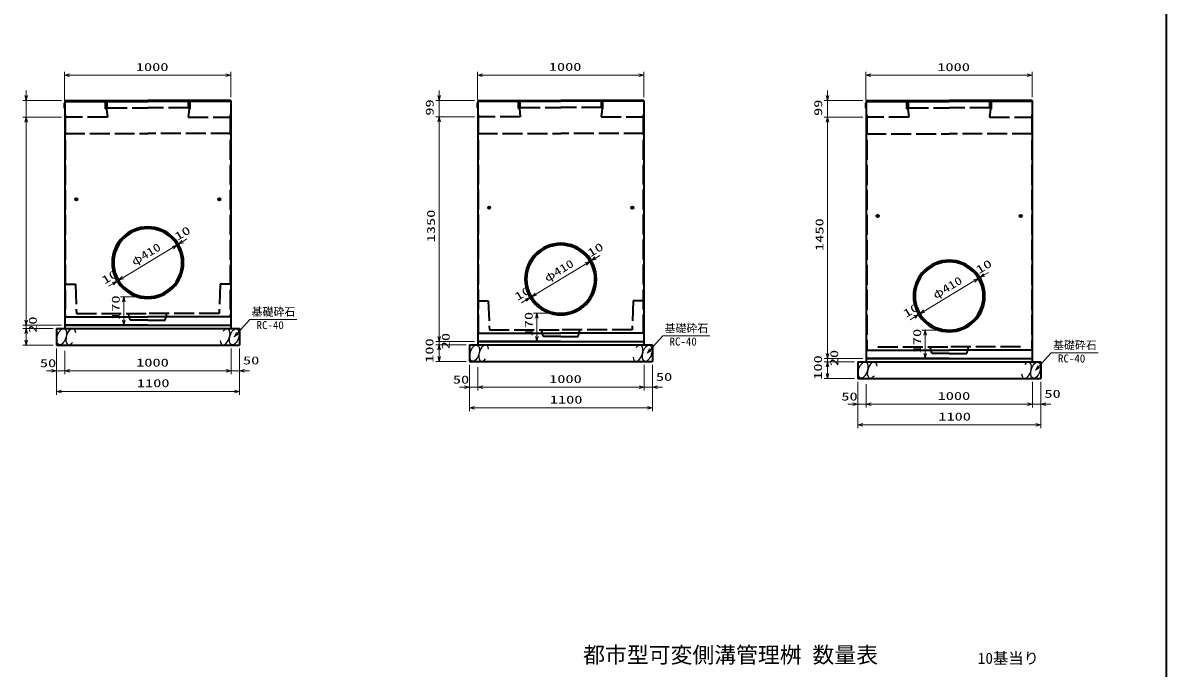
# Model space of a CAD drawing. Units: millimetres on the paper. Extents: x 15 to 1218, y 8 to 859.
# Drawn here: x 874.9 to 1218.4, y 214.7 to 408.5 of the extents above; entities that cross this region are included whole.
import ezdxf
from ezdxf.enums import TextEntityAlignment as Align

# ---------------------------------------------------------------- set-up
doc = ezdxf.new("R2010")
doc.units = ezdxf.units.MM
doc.linetypes.add('DASHED', pattern=[7.5, 6, -1.5])
for name, color, linetype, lineweight in [('D-BMK-HTXT', 7, 'Continuous', 13), ('D-STR-DIM（寸法）', 7, 'Continuous', 13), ('D-STR-HTXT(基礎砕石-旗)', 7, 'Continuous', 13), ('D-STR-STRF(グリ)', 7, 'Continuous', 25), ('D-STR（構造物）', 1, 'Continuous', 35)]:
    doc.layers.add(name, color=color, linetype=linetype, lineweight=lineweight)
doc.styles.add('ＭＳ ゴシック', font='')
doc.styles.get('ＭＳ ゴシック').set_extended_font_data('MS Gothic')

# ---------------------------------------------------------------- blocks, each defined once
blk = doc.blocks.new('_Open30')
at = {"color": 7, "linetype": 'Continuous', "lineweight": 13}
for p, q in [((-1, 0.2679), (0, 0)), ((0, 0), (-1, -0.2679)), ((0, 0), (-1, 0))]:
    blk.add_line(p, q, dxfattribs=at)

msp = doc.modelspace()

# ---------------------------------------------------------------- linework, layer by layer
at = {"layer": 'D-STR-DIM（寸法）'}
for p, q in [((887.335, 385.426), (887.335, 393.798)), ((888.835, 392.798), (935.835, 392.798)), ((937.335, 386.188), (937.335, 393.798)), ((1011.41, 385.485), (1011.41, 393.857)), ((1012.91, 392.857), (1059.91, 392.857)), ((1061.41, 386.246), (1061.41, 393.857)), ((1128.134, 385.398), (1128.134, 393.77)), ((1129.634, 392.77), (1176.634, 392.77)), ((1178.134, 386.16), (1178.134, 393.77)), ((875.852, 386.688), (875.852, 388.188)), ((999.928, 386.746), (999.928, 388.246)), ((886.435, 385.188), (874.852, 385.188)), ((875.852, 385.188), (875.852, 380.238)), ((1010.51, 385.246), (998.928, 385.246)), ((999.928, 385.246), (999.928, 380.296)), ((1127.234, 385.16), (1115.651, 385.16)), ((1116.651, 386.66), (1116.651, 388.16)), ((1116.651, 385.16), (1116.651, 380.21)), ((886.435, 380.238), (874.852, 380.238)), ((886.435, 380.238), (874.852, 380.238)), ((875.852, 378.738), (875.852, 377.238)), ((875.852, 378.738), (875.852, 319.238)), ((1010.51, 380.296), (998.928, 380.296)), ((1010.51, 380.296), (998.928, 380.296)), ((999.928, 378.796), (999.928, 377.296)), ((999.928, 378.796), (999.928, 314.296)), ((1127.234, 380.21), (1115.651, 380.21)), ((1127.234, 380.21), (1115.651, 380.21)), ((1116.651, 378.71), (1116.651, 377.21)), ((1116.651, 378.71), (1116.651, 309.21)), ((922.87, 342.821), (924.154, 343.597)), ((904.895, 331.963), (919.874, 341.012)), ((919.874, 341.012), (918.59, 340.236)), ((921.158, 341.787), (921.586, 342.046)), ((1045.233, 336.846), (1045.661, 337.105)), ((1046.945, 337.88), (1048.229, 338.656)), ((1028.97, 327.022), (1043.949, 336.071)), ((1043.949, 336.071), (1042.666, 335.295)), ((1163.669, 332.794), (1164.953, 333.569)), ((901.899, 330.153), (900.616, 329.378)), ((903.611, 331.187), (903.183, 330.929)), ((904.895, 331.963), (906.179, 332.739)), ((1145.694, 321.935), (1160.673, 330.984)), ((1160.673, 330.984), (1159.389, 330.208)), ((1161.957, 331.76), (1162.385, 332.018)), ((1028.97, 327.022), (1030.254, 327.798)), ((911.385, 326.237), (904.202, 326.237)), ((905.202, 324.737), (905.202, 319.238)), ((1025.975, 325.212), (1024.691, 324.437)), ((1027.687, 326.246), (1027.259, 325.988)), ((875.852, 319.238), (875.852, 320.738)), ((1035.46, 321.296), (1028.277, 321.296)), ((1029.277, 319.796), (1029.277, 314.296)), ((1142.698, 320.126), (1141.414, 319.35)), ((1144.41, 321.16), (1143.982, 320.901)), ((1145.694, 321.935), (1146.978, 322.711)), ((883.935, 317.738), (874.852, 317.738)), ((886.435, 317.738), (874.852, 317.738)), ((883.935, 316.738), (874.852, 316.738)), ((883.935, 316.738), (874.852, 316.738)), ((875.852, 317.738), (875.852, 316.738)), ((911.385, 317.738), (904.202, 317.738)), ((1152.184, 316.21), (1145.001, 316.21)), ((875.852, 315.238), (875.852, 313.738)), ((875.852, 315.238), (875.852, 313.238)), ((1008.01, 312.796), (998.928, 312.796)), ((1010.51, 312.796), (998.928, 312.796)), ((999.928, 314.296), (999.928, 315.796)), ((999.928, 312.796), (999.928, 311.796)), ((1035.46, 312.796), (1028.277, 312.796)), ((1146.001, 314.71), (1146.001, 309.21)), ((883.935, 311.738), (874.852, 311.738)), ((884.935, 310.738), (884.935, 303.005)), ((884.935, 310.738), (884.935, 296.818)), ((887.435, 309.99), (887.435, 303.005)), ((937.435, 310.738), (937.435, 303.005)), ((937.435, 310.738), (937.435, 303.005)), ((939.935, 310.738), (939.935, 303.005)), ((939.935, 310.738), (939.935, 296.818)), ((1008.01, 311.796), (998.928, 311.796)), ((1008.01, 311.796), (998.928, 311.796)), ((999.928, 310.296), (999.928, 308.796)), ((999.928, 310.296), (999.928, 308.296)), ((1116.651, 309.21), (1116.651, 310.71)), ((887.435, 308.99), (887.435, 303.005)), ((887.435, 308.99), (887.435, 303.005)), ((1008.01, 306.796), (998.928, 306.796)), ((1009.01, 305.796), (1009.01, 298.064)), ((1009.01, 305.796), (1009.01, 291.877)), ((1061.51, 305.796), (1061.51, 298.064)), ((1061.51, 305.796), (1061.51, 298.064)), ((1064.01, 305.796), (1064.01, 298.064)), ((1064.01, 305.796), (1064.01, 291.877)), ((1124.734, 307.71), (1115.651, 307.71)), ((1127.234, 307.71), (1115.651, 307.71)), ((1124.734, 306.71), (1115.651, 306.71)), ((1124.734, 306.71), (1115.651, 306.71)), ((1116.651, 307.71), (1116.651, 306.71)), ((1152.184, 307.71), (1145.001, 307.71)), ((883.435, 304.005), (881.935, 304.005)), ((887.435, 304.005), (884.935, 304.005)), ((887.435, 304.005), (884.935, 304.005)), ((888.935, 304.005), (890.435, 304.005)), ((888.935, 304.005), (890.435, 304.005)), ((888.935, 304.005), (935.935, 304.005)), ((935.935, 304.005), (934.435, 304.005)), ((939.935, 304.005), (937.435, 304.005)), ((941.435, 304.005), (942.935, 304.005)), ((1011.51, 305.049), (1011.51, 298.064)), ((1011.51, 304.049), (1011.51, 298.064)), ((1011.51, 304.049), (1011.51, 298.064)), ((1116.651, 305.21), (1116.651, 303.71)), ((1116.651, 305.21), (1116.651, 303.21)), ((1007.51, 299.064), (1006.01, 299.064)), ((1011.51, 299.064), (1009.01, 299.064)), ((1011.51, 299.064), (1009.01, 299.064)), ((1013.01, 299.064), (1014.51, 299.064)), ((1013.01, 299.064), (1014.51, 299.064)), ((1013.01, 299.064), (1060.01, 299.064)), ((1060.01, 299.064), (1058.51, 299.064)), ((1064.01, 299.064), (1061.51, 299.064)), ((1065.51, 299.064), (1067.01, 299.064)), ((1124.734, 301.71), (1115.651, 301.71)), ((1125.734, 300.71), (1125.734, 292.977)), ((1125.734, 300.71), (1125.734, 286.79)), ((1128.234, 299.962), (1128.234, 292.977)), ((1128.234, 298.962), (1128.234, 292.977)), ((1128.234, 298.962), (1128.234, 292.977)), ((1178.234, 300.71), (1178.234, 292.977)), ((1178.234, 300.71), (1178.234, 292.977)), ((1180.734, 300.71), (1180.734, 292.977)), ((1180.734, 300.71), (1180.734, 286.79)), ((886.435, 297.818), (938.435, 297.818)), ((1010.51, 292.877), (1062.51, 292.877)), ((1124.234, 293.977), (1122.734, 293.977)), ((1128.234, 293.977), (1125.734, 293.977)), ((1128.234, 293.977), (1125.734, 293.977)), ((1129.734, 293.977), (1131.234, 293.977)), ((1129.734, 293.977), (1131.234, 293.977)), ((1129.734, 293.977), (1176.734, 293.977)), ((1176.734, 293.977), (1175.234, 293.977)), ((1180.734, 293.977), (1178.234, 293.977)), ((1182.234, 293.977), (1183.734, 293.977)), ((1127.234, 287.79), (1179.234, 287.79))]:
    msp.add_line(p, q, dxfattribs=at)
at = {"layer": 'D-STR-HTXT(基礎砕石-旗)'}
for points in [[(957.162, 319.449), (943.058, 319.449), (939.361, 315.33)], [(1081.237, 314.508), (1067.133, 314.508), (1063.437, 310.389)], [(1197.961, 309.421), (1183.857, 309.421), (1180.16, 305.303)]]:
    msp.add_lwpolyline(points, dxfattribs=at)
at = {"layer": 'D-STR-STRF(グリ)'}
for centre, major_axis in [((886.51, 314.261), (0.79, 2.421)), ((938.359, 314.214), (-0.79, -2.421)), ((1010.585, 309.32), (0.79, 2.421)), ((1062.435, 309.273), (-0.79, -2.421)), ((1127.309, 304.233), (0.79, 2.421)), ((1179.158, 304.186), (-0.79, -2.421))]:
    msp.add_ellipse(centre, major_axis=major_axis, ratio=0.5139, dxfattribs=at)
for centre, start_param, end_param in [((889.251, 314.261), 5.3575563, 10.3750652), ((935.619, 314.214), 2.2159636, 7.2334726), ((1013.326, 309.32), 5.3575563, 10.3750652), ((1059.694, 309.273), 2.2159636, 7.2334726), ((1130.05, 304.233), 5.3575563, 10.3750652), ((1176.418, 304.186), 2.2159636, 7.2334726)]:
    msp.add_ellipse(centre, major_axis=(0.79, 2.421), ratio=0.5139, start_param=start_param, end_param=end_param, dxfattribs=at)
at = {"layer": 'D-STR（構造物）', "color": 2}
msp.add_line((1218.361, 858.622), (1218.361, 14.909), dxfattribs=at)
at = {"layer": 'D-STR（構造物）'}
for p, q in [((887.435, 385.188), (887.435, 320.238)), ((887.435, 385.188), (912.385, 385.188)), ((887.435, 384.938), (912.385, 384.938)), ((937.335, 385.188), (912.385, 385.188)), ((937.335, 384.938), (912.385, 384.938)), ((937.335, 385.188), (937.335, 320.238)), ((1011.51, 385.246), (1011.51, 315.296)), ((1011.51, 385.246), (1036.46, 385.246)), ((1011.51, 384.996), (1036.46, 384.996)), ((1061.41, 385.246), (1036.46, 385.246)), ((1061.41, 384.996), (1036.46, 384.996)), ((1061.41, 385.246), (1061.41, 315.296)), ((1128.234, 385.16), (1128.234, 310.21)), ((1128.234, 385.16), (1153.184, 385.16)), ((1128.234, 384.91), (1153.184, 384.91)), ((1178.134, 385.16), (1153.184, 385.16)), ((1178.134, 384.91), (1153.184, 384.91)), ((1178.134, 385.16), (1178.134, 310.21)), ((887.335, 384.426), (887.435, 384.526)), ((887.335, 382.926), (887.335, 384.426)), ((887.335, 382.926), (887.435, 382.826)), ((1011.41, 384.485), (1011.51, 384.585)), ((1011.41, 382.985), (1011.41, 384.485)), ((1011.41, 382.985), (1011.51, 382.885)), ((1128.134, 384.398), (1128.234, 384.498)), ((1128.134, 382.898), (1128.134, 384.398)), ((1128.134, 382.898), (1128.234, 382.798)), ((887.435, 364.988), (887.435, 317.738)), ((937.335, 364.988), (937.335, 317.738)), ((1011.51, 365.046), (1011.51, 312.796)), ((1061.41, 365.046), (1061.41, 312.796)), ((1128.234, 364.96), (1128.234, 307.71)), ((1178.134, 364.96), (1178.134, 307.71)), ((890.435, 355.487), (891.335, 355.487)), ((890.885, 355.937), (890.885, 355.037)), ((934.335, 355.487), (933.435, 355.487)), ((933.885, 355.937), (933.885, 355.037)), ((1014.51, 353.046), (1015.41, 353.046)), ((1014.96, 353.496), (1014.96, 352.595)), ((1058.41, 353.046), (1057.51, 353.046)), ((1057.96, 353.496), (1057.96, 352.595)), ((1131.234, 350.459), (1132.134, 350.459)), ((1131.684, 350.909), (1131.684, 350.009)), ((1175.134, 350.459), (1174.234, 350.459)), ((1174.684, 350.909), (1174.684, 350.009)), ((887.435, 320.238), (912.385, 320.238)), ((887.435, 320.238), (912.385, 320.238)), ((937.335, 320.238), (912.385, 320.238)), ((937.335, 320.238), (912.385, 320.238)), ((884.935, 316.738), (939.935, 316.738)), ((884.935, 316.738), (884.935, 311.738)), ((884.935, 316.738), (939.935, 316.738)), ((912.385, 317.738), (887.435, 317.738)), ((887.435, 317.738), (887.435, 316.738)), ((887.435, 317.738), (937.335, 317.738)), ((912.385, 317.738), (937.335, 317.738)), ((937.335, 317.738), (937.335, 316.738)), ((939.935, 316.738), (939.935, 311.738)), ((1011.51, 315.296), (1036.46, 315.296)), ((1011.51, 315.296), (1036.46, 315.296)), ((1036.46, 312.796), (1011.51, 312.796)), ((1011.51, 312.796), (1011.51, 311.796)), ((1011.51, 312.796), (1061.41, 312.796)), ((1061.41, 315.296), (1036.46, 315.296)), ((1061.41, 315.296), (1036.46, 315.296)), ((1036.46, 312.796), (1061.41, 312.796)), ((1061.41, 312.796), (1061.41, 311.796)), ((884.935, 311.738), (939.935, 311.738)), ((1009.01, 311.796), (1064.01, 311.796)), ((1009.01, 311.796), (1009.01, 306.796)), ((1009.01, 311.796), (1064.01, 311.796)), ((1064.01, 311.796), (1064.01, 306.796)), ((1128.234, 310.21), (1153.184, 310.21)), ((1128.234, 310.21), (1153.184, 310.21)), ((1178.134, 310.21), (1153.184, 310.21)), ((1178.134, 310.21), (1153.184, 310.21)), ((1009.01, 306.796), (1064.01, 306.796)), ((1125.734, 306.71), (1180.734, 306.71)), ((1125.734, 306.71), (1125.734, 301.71)), ((1125.734, 306.71), (1180.734, 306.71)), ((1153.184, 307.71), (1128.234, 307.71)), ((1128.234, 307.71), (1128.234, 306.71)), ((1128.234, 307.71), (1178.134, 307.71)), ((1153.184, 307.71), (1178.134, 307.71)), ((1178.134, 307.71), (1178.134, 306.71)), ((1180.734, 306.71), (1180.734, 301.71)), ((1125.734, 301.71), (1180.734, 301.71))]:
    msp.add_line(p, q, dxfattribs=at)
at = {"layer": 'D-STR（構造物）', "linetype": 'DASHED'}
for p, q in [((899.685, 382.687), (899.685, 385.188)), ((899.985, 382.687), (899.985, 385.188)), ((900.185, 382.987), (900.185, 385.188)), ((924.585, 382.987), (924.585, 385.188)), ((924.785, 382.687), (924.785, 385.188)), ((925.085, 382.687), (925.085, 385.188)), ((1023.76, 382.746), (1023.76, 385.246)), ((1024.06, 382.746), (1024.06, 385.246)), ((1024.26, 383.046), (1024.26, 385.246)), ((1048.66, 383.046), (1048.66, 385.246)), ((1048.86, 382.746), (1048.86, 385.246)), ((1049.16, 382.746), (1049.16, 385.246)), ((1140.484, 382.66), (1140.484, 385.16)), ((1140.784, 382.66), (1140.784, 385.16)), ((1140.984, 382.96), (1140.984, 385.16)), ((1165.384, 382.96), (1165.384, 385.16)), ((1165.584, 382.66), (1165.584, 385.16)), ((1165.884, 382.66), (1165.884, 385.16)), ((899.685, 382.687), (899.985, 382.687)), ((899.985, 382.687), (900.235, 380.238)), ((900.185, 382.987), (912.385, 382.987)), ((924.585, 382.987), (912.385, 382.987)), ((924.785, 382.687), (924.535, 380.238)), ((925.085, 382.687), (924.785, 382.687)), ((1023.76, 382.746), (1024.06, 382.746)), ((1024.06, 382.746), (1024.31, 380.296)), ((1024.26, 383.046), (1036.46, 383.046)), ((1048.66, 383.046), (1036.46, 383.046)), ((1048.86, 382.746), (1048.61, 380.296)), ((1049.16, 382.746), (1048.86, 382.746)), ((1140.484, 382.66), (1140.784, 382.66)), ((1140.784, 382.66), (1141.034, 380.21)), ((1140.984, 382.96), (1153.184, 382.96)), ((1165.384, 382.96), (1153.184, 382.96)), ((1165.584, 382.66), (1165.334, 380.21)), ((1165.884, 382.66), (1165.584, 382.66)), ((887.435, 380.988), (887.595, 380.863)), ((900.235, 380.238), (887.435, 380.238)), ((887.595, 380.863), (887.595, 320.238)), ((924.535, 380.238), (937.335, 380.238)), ((937.335, 380.988), (937.175, 380.863)), ((937.175, 380.863), (937.175, 320.238)), ((1011.51, 381.046), (1011.67, 380.921)), ((1024.31, 380.296), (1011.51, 380.296)), ((1011.67, 380.921), (1011.67, 315.296)), ((1048.61, 380.296), (1061.41, 380.296)), ((1061.41, 381.046), (1061.25, 380.921)), ((1061.25, 380.921), (1061.25, 315.296)), ((1128.234, 380.96), (1128.394, 380.835)), ((1141.034, 380.21), (1128.234, 380.21)), ((1128.394, 380.835), (1128.394, 310.21)), ((1165.334, 380.21), (1178.134, 380.21)), ((1178.134, 380.96), (1177.974, 380.835)), ((1177.974, 380.835), (1177.974, 310.21)), ((887.435, 375.238), (912.385, 375.238)), ((937.335, 375.238), (912.385, 375.238)), ((1011.51, 375.296), (1036.46, 375.296)), ((1061.41, 375.296), (1036.46, 375.296)), ((1128.234, 375.21), (1153.184, 375.21)), ((1178.134, 375.21), (1153.184, 375.21)), ((887.435, 329.988), (890.617, 329.988)), ((890.617, 329.988), (890.935, 321.238)), ((934.153, 329.988), (933.835, 321.238)), ((937.335, 329.988), (934.153, 329.988)), ((1011.51, 325.046), (1014.692, 325.046)), ((1014.692, 325.046), (1015.01, 316.296)), ((1058.228, 325.046), (1057.91, 316.296)), ((1061.41, 325.046), (1058.228, 325.046)), ((890.935, 321.238), (912.385, 321.238)), ((907.135, 319.238), (906.635, 321.238)), ((933.835, 321.238), (912.385, 321.238)), ((917.635, 319.238), (918.135, 321.238)), ((912.385, 319.238), (907.135, 319.238)), ((912.385, 319.238), (917.635, 319.238)), ((1015.01, 316.296), (1036.46, 316.296)), ((1031.21, 314.296), (1030.71, 316.296)), ((1057.91, 316.296), (1036.46, 316.296)), ((1041.71, 314.296), (1042.21, 316.296)), ((1036.46, 314.296), (1031.21, 314.296)), ((1036.46, 314.296), (1041.71, 314.296)), ((1131.734, 311.21), (1153.184, 311.21)), ((1147.934, 309.21), (1147.434, 311.21)), ((1153.184, 309.21), (1147.934, 309.21)), ((1174.634, 311.21), (1153.184, 311.21)), ((1153.184, 309.21), (1158.434, 309.21)), ((1158.434, 309.21), (1158.934, 311.21))]:
    msp.add_line(p, q, dxfattribs=at)
at = {"layer": 'D-STR（構造物）'}
for centre, radius in [((890.885, 355.487), 0.35), ((890.885, 355.487), 0.3), ((933.885, 355.487), 0.35), ((933.885, 355.487), 0.3), ((1014.96, 353.046), 0.35), ((1014.96, 353.046), 0.3), ((1057.96, 353.046), 0.35), ((1057.96, 353.046), 0.3), ((1131.684, 350.459), 0.35), ((1131.684, 350.459), 0.3), ((1174.684, 350.459), 0.35), ((1174.684, 350.459), 0.3)]:
    msp.add_circle(centre, radius, dxfattribs=at)
for centre, radius, start, end in [((912.385, 336.487), 10.75, 90, 270), ((912.385, 336.487), 10.75, 270, 90), ((912.385, 336.487), 10.25, 90, 270), ((912.385, 336.487), 10.25, 270, 90), ((1036.46, 331.546), 10.75, 90, 270), ((1036.46, 331.546), 10.25, 90, 270), ((1036.46, 331.546), 10.75, 270, 90), ((1036.46, 331.546), 10.25, 270, 90), ((1153.184, 326.46), 10.75, 90, 270), ((1153.184, 326.46), 10.25, 90, 270), ((1153.184, 326.46), 10.75, 270, 90), ((1153.184, 326.46), 10.25, 270, 90)]:
    msp.add_arc(centre, radius, start, end, dxfattribs=at)

# ---------------------------------------------------------------- block references
at = {"layer": 'D-STR-DIM（寸法）', "xscale": 1.5, "yscale": 1.5}
for p, rotation in [((887.335, 392.798), 180), ((1011.41, 392.857), 180), ((1128.134, 392.77), 180), ((875.852, 385.188), 270), ((999.928, 385.246), 270), ((1116.651, 385.16), 270), ((875.852, 380.238), 90), ((875.852, 380.238), 90), ((999.928, 380.296), 90), ((999.928, 380.296), 90), ((1116.651, 380.21), 90), ((1116.651, 380.21), 90), ((921.158, 341.787), 31.13567), ((921.158, 341.787), 31.13567), ((921.586, 342.046), 211.13567), ((1045.233, 336.846), 31.13567), ((1045.233, 336.846), 31.13567), ((1045.661, 337.105), 211.13567), ((903.183, 330.929), 31.13567), ((903.611, 331.187), 211.13567), ((903.611, 331.187), 211.13567), ((1161.957, 331.76), 31.13567), ((1161.957, 331.76), 31.13567), ((1162.385, 332.018), 211.13567), ((1027.687, 326.246), 211.13567), ((1027.687, 326.246), 211.13567), ((905.202, 326.237), 90), ((1027.259, 325.988), 31.13567), ((1029.277, 321.296), 90), ((1143.982, 320.901), 31.13567), ((1144.41, 321.16), 211.13567), ((1144.41, 321.16), 211.13567), ((875.852, 317.738), 270), ((875.852, 317.738), 270), ((875.852, 316.738), 90), ((875.852, 316.738), 90), ((905.202, 317.738), 270), ((1146.001, 316.21), 90), ((875.852, 311.738), 270), ((999.928, 312.796), 270), ((999.928, 312.796), 270), ((1029.277, 312.796), 270), ((999.928, 311.796), 90), ((999.928, 311.796), 90), ((1116.651, 307.71), 270), ((1116.651, 307.71), 270), ((1146.001, 307.71), 270), ((999.928, 306.796), 270), ((1116.651, 306.71), 90), ((1116.651, 306.71), 90), ((887.435, 304.005), 180), ((887.435, 304.005), 180), ((887.435, 304.005), 180), ((939.935, 304.005), 180), ((1116.651, 301.71), 270), ((1011.51, 299.064), 180), ((1011.51, 299.064), 180), ((1011.51, 299.064), 180), ((1064.01, 299.064), 180), ((884.935, 297.818), 180), ((1009.01, 292.877), 180), ((1128.234, 293.977), 180), ((1128.234, 293.977), 180), ((1128.234, 293.977), 180), ((1180.734, 293.977), 180), ((1125.734, 287.79), 180)]:
    msp.add_blockref('_Open30', p, dxfattribs=dict(at, rotation=rotation))
for p in [(937.335, 392.798), (1061.41, 392.857), (1178.134, 392.77), (884.935, 304.005), (937.435, 304.005), (937.435, 304.005), (1009.01, 299.064), (1061.51, 299.064), (1061.51, 299.064), (939.935, 297.818), (1064.01, 292.877), (1125.734, 293.977), (1178.234, 293.977), (1178.234, 293.977), (1180.734, 287.79)]:
    msp.add_blockref('_Open30', p, dxfattribs=at)
at = {"layer": 'D-STR-HTXT(基礎砕石-旗)', "xscale": 1.5, "yscale": 1.5, "rotation": 228.09044}
for p in [(938.359, 314.214), (1062.435, 309.273), (1179.158, 304.186)]:
    msp.add_blockref('_Open30', p, dxfattribs=at)

# ---------------------------------------------------------------- texts
at = {"layer": 'D-BMK-HTXT', "style": 'ＭＳ ゴシック'}
for s, height, p in [('都市型可変側溝管理桝 数量表', 4.811, (1043.211, 214.797)), ('10基当り', 3.367, (1161.759, 214.952))]:
    msp.add_text(s, height=height, dxfattribs=at).set_placement(p, align=Align.BOTTOM_LEFT)
at = {"layer": 'D-STR-DIM（寸法）', "style": 'ＭＳ ゴシック', "width": 1.5}
for s, p in [('1000', (908.793, 393.336)), ('1000', (1032.868, 393.394)), ('1000', (1149.592, 393.308)), ('50', (879.971, 304.37)), ('1000', (908.893, 304.542)), ('50', (940.986, 305.194)), ('50', (1004.046, 299.429)), ('1000', (1032.968, 299.601)), ('50', (1065.061, 300.253)), ('1100', (909.101, 298.355)), ('1100', (1033.177, 293.414)), ('50', (1120.77, 294.342)), ('1000', (1149.692, 294.515)), ('50', (1181.785, 295.167)), ('1100', (1149.9, 288.327))]:
    msp.add_text(s, height=2.405, dxfattribs=at).set_placement(p, align=Align.BOTTOM_LEFT)
at = {"layer": 'D-STR-DIM（寸法）', "style": 'ＭＳ ゴシック'}
for s, rotation, width, p in [('99', 90, 1.5, (999.001, 380.632)), ('99', 90, 1.5, (1115.725, 380.546)), ('1350', 90, 1.5, (999.39, 342.588)), ('10', 31.136, 1.5, (921.695, 342.41)), ('1450', 90, 1.5, (1116.114, 340.001)), ('φ410', 31.136, 1.3, (908.719, 334.901)), ('10', 31.136, 1.5, (1045.77, 337.468)), ('φ410', 31.136, 1.3, (1032.794, 329.96)), ('10', 31.136, 1.5, (1162.494, 332.382)), ('10', 31.136, 1.5, (899.793, 329.282)), ('φ410', 31.136, 1.3, (1149.518, 324.873)), ('170', 90, 1.5, (904.664, 319.279)), ('10', 31.136, 1.5, (1023.868, 324.341)), ('10', 31.136, 1.5, (1140.592, 319.254)), ('20', 90, 1.5, (879.753, 315.406)), ('170', 90, 1.5, (1028.74, 314.338)), ('170', 90, 1.5, (1145.463, 309.251)), ('100', 90, 1.5, (998.94, 306.385)), ('20', 90, 1.5, (1003.828, 310.465)), ('20', 90, 1.5, (1120.552, 305.378)), ('100', 90, 1.5, (1115.664, 301.298))]:
    msp.add_text(s, height=2.405, rotation=rotation, dxfattribs=dict(at, width=width)).set_placement(p, align=Align.BOTTOM_LEFT)
at = {"layer": 'D-STR-HTXT(基礎砕石-旗)', "style": 'ＭＳ ゴシック'}
for s, p in [('基礎砕石', (943.594, 319.783)), ('RC-40', (945.082, 315.798)), ('基礎砕石', (1067.669, 314.842)), ('RC-40', (1069.157, 310.857)), ('基礎砕石', (1184.393, 309.756)), ('RC-40', (1185.88, 305.77))]:
    msp.add_text(s, height=2.405, dxfattribs=at).set_placement(p, align=Align.BOTTOM_LEFT)

doc.saveas('drawing.dxf')
